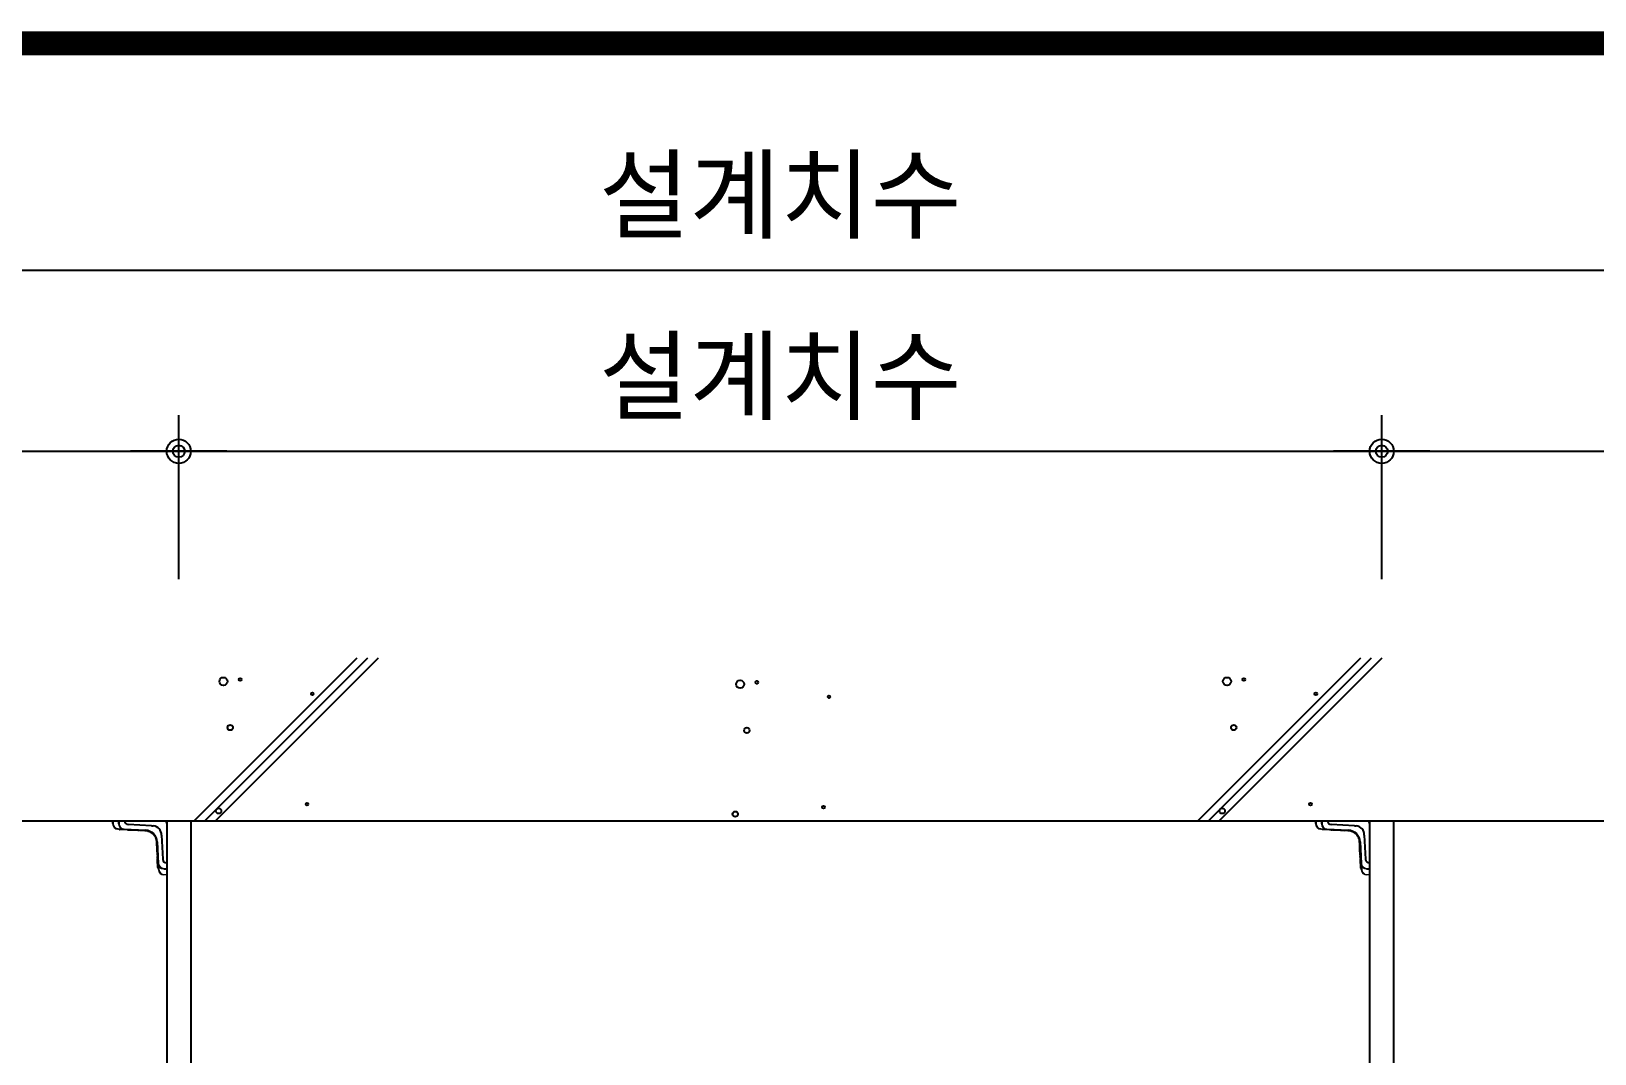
# Model space of a CAD drawing. Extents: x -256 to 8104, y -176 to 5714.
# Drawn here: x 3159 to 3809, y 3604 to 4029 of the extents above; entities that cross this region are included whole.
import ezdxf

# ---------------------------------------------------------------- set-up
doc = ezdxf.new("R2010")
doc.units = 0
doc.header["$LTSCALE"] = 30
doc.layers.get('0').update_dxf_attribs({"linetype": 'CONTINUOUS'})
doc.layers.get('DEFPOINTS').update_dxf_attribs({"linetype": 'CONTINUOUS'})
for name, color, linetype in [('0_toilet', 6, 'CONTINUOUS'), ('DIM', 7, 'CONTINUOUS'), ('경첩', 4, 'CONTINUOUS'), ('해치', 8, 'CONTINUOUS')]:
    doc.layers.add(name, color=color, linetype=linetype)
doc.styles.add('돋움', font='malgun.ttf')
doc.dimstyles.new('10', dxfattribs={"dimscale": 10, "dimtxt": 3, "dimasz": 1, "dimexe": 1.5, "dimexo": 2, "dimgap": 1, "dimtad": 1, "dimdec": 0, "dimlunit": 6, "dimtxsty": '돋움', "dimblk": 'DIMDOT', "dimcen": -1, "dimdle": 1.5, "dimclrt": 3, "dimazin": 3, "dimtfac": 1, "dimtdec": 0, "dimtix": 1, "dimtmove": 2, "dimatfit": 3, "dimldrblk": 'DIMDOT', "dimarcsym": 0})

# ---------------------------------------------------------------- blocks, each defined once
blk = doc.blocks.new('DIMDOT')
at = {"linetype": 'Continuous'}
blk.add_line((-2, 0), (2, 0), dxfattribs=at)
for radius in [0.5, 0.25]:
    blk.add_circle((0, 0), radius, dxfattribs=at)
blk = doc.blocks.new('*D265')
at = {"layer": 'DEFPOINTS', "color": 0}
for p in [(112617.54, -1322.15), (112117.54, -1395.27), (112617.54, -1395.27)]:
    blk.add_point(p, dxfattribs=at)
at = {"layer": 'DIM', "color": 0, "lineweight": -2, "ltscale": 10}
for p, q in [((112117.54, -1375.27), (112117.54, -1307.15)), ((112617.54, -1375.27), (112617.54, -1307.15)), ((112127.54, -1322.15), (112607.54, -1322.15))]:
    blk.add_line(p, q, dxfattribs=at)
at = {"layer": 'DIM', "color": 0, "lineweight": -2, "xscale": 10, "yscale": 10, "zscale": 10, "rotation": 180}
blk.add_blockref('DIMDOT', (112117.54, -1322.15), dxfattribs=at)
at = {"layer": 'DIM', "color": 0, "lineweight": -2, "xscale": 10, "yscale": 10, "zscale": 10}
blk.add_blockref('DIMDOT', (112617.54, -1322.15), dxfattribs=at)
at = {"layer": 'DIM', "color": 3, "insert": (112367.54, -1292.49), "char_height": 30, "attachment_point": 5, "style": '돋움'}
blk.add_mtext('설계치수', dxfattribs=at)
blk = doc.blocks.new('*D266')
at = {"layer": 'DEFPOINTS', "color": 0}
for p in [(112617.54, -1246.81), (111117.54, -1395.27), (112617.54, -1395.27)]:
    blk.add_point(p, dxfattribs=at)
at = {"layer": 'DIM', "color": 0, "lineweight": -2, "ltscale": 10}
for p, q in [((111117.54, -1375.27), (111117.54, -1231.81)), ((112617.54, -1375.27), (112617.54, -1231.81)), ((111127.54, -1246.81), (112607.54, -1246.81))]:
    blk.add_line(p, q, dxfattribs=at)
at = {"layer": 'DIM', "color": 0, "lineweight": -2, "xscale": 10, "yscale": 10, "zscale": 10, "rotation": 180}
blk.add_blockref('DIMDOT', (111117.54, -1246.81), dxfattribs=at)
at = {"layer": 'DIM', "color": 0, "lineweight": -2, "xscale": 10, "yscale": 10, "zscale": 10}
blk.add_blockref('DIMDOT', (112617.54, -1246.81), dxfattribs=at)
at = {"layer": 'DIM', "color": 3, "insert": (111867.54, -1217.16), "char_height": 30, "attachment_point": 5, "style": '돋움'}
blk.add_mtext('설계치수', dxfattribs=at)
blk = doc.blocks.new('*D267')
at = {"layer": 'DEFPOINTS', "color": 0}
for p in [(112117.54, -1322.15), (111617.54, -1395.27), (112117.54, -1395.27)]:
    blk.add_point(p, dxfattribs=at)
at = {"layer": 'DIM', "color": 0, "lineweight": -2, "ltscale": 10}
for p, q in [((111617.54, -1375.27), (111617.54, -1307.15)), ((112117.54, -1375.27), (112117.54, -1307.15)), ((111627.54, -1322.15), (112107.54, -1322.15))]:
    blk.add_line(p, q, dxfattribs=at)
at = {"layer": 'DIM', "color": 0, "lineweight": -2, "xscale": 10, "yscale": 10, "zscale": 10, "rotation": 180}
blk.add_blockref('DIMDOT', (111617.54, -1322.15), dxfattribs=at)
at = {"layer": 'DIM', "color": 0, "lineweight": -2, "xscale": 10, "yscale": 10, "zscale": 10}
blk.add_blockref('DIMDOT', (112117.54, -1322.15), dxfattribs=at)
at = {"layer": 'DIM', "color": 3, "insert": (111867.54, -1292.49), "char_height": 30, "attachment_point": 5, "style": '돋움'}
blk.add_mtext('설계치수', dxfattribs=at)
blk = doc.blocks.new('*D268')
at = {"layer": 'DEFPOINTS', "color": 0}
for p in [(111617.54, -1322.15), (111117.54, -1395.27), (111617.54, -1395.27)]:
    blk.add_point(p, dxfattribs=at)
at = {"layer": 'DIM', "color": 0, "lineweight": -2, "ltscale": 10}
for p, q in [((111117.54, -1375.27), (111117.54, -1307.15)), ((111617.54, -1375.27), (111617.54, -1307.15)), ((111127.54, -1322.15), (111607.54, -1322.15))]:
    blk.add_line(p, q, dxfattribs=at)
at = {"layer": 'DIM', "color": 0, "lineweight": -2, "xscale": 10, "yscale": 10, "zscale": 10, "rotation": 180}
blk.add_blockref('DIMDOT', (111117.54, -1322.15), dxfattribs=at)
at = {"layer": 'DIM', "color": 0, "lineweight": -2, "xscale": 10, "yscale": 10, "zscale": 10}
blk.add_blockref('DIMDOT', (111617.54, -1322.15), dxfattribs=at)
at = {"layer": 'DIM', "color": 3, "insert": (111367.54, -1292.49), "char_height": 30, "attachment_point": 5, "style": '돋움'}
blk.add_mtext('설계치수', dxfattribs=at)
blk = doc.blocks.new('STS_10', base_point=(108397.31, -5176.77))
blk.add_line((111117.54, -1475.71), (112617.54, -1475.71))
at = {"color": 4}
for p, q in [((111606.27, -1477.8), (111596.55, -1477.21)), ((111606.27, -1477.8), (111606.94, -1477.8)), ((112106.22, -1477.8), (112096.5, -1477.21)), ((112106.22, -1477.8), (112106.89, -1477.8)), ((111610.35, -1481.66), (111610.86, -1491.69)), ((112110.3, -1481.66), (112110.81, -1491.69))]:
    blk.add_line(p, q, dxfattribs=at)
at = {"color": 8, "const_width": 10}
blk.add_lwpolyline([(110881.47, -1152.61), (114229.29, -1152.61)], dxfattribs=at)
at = {"color": 4}
for centre, radius, start, end in [((111596.64, -1475.6), 1.61, 184.02269, 266.84997), ((111606.7, -1481.45), 3.66, 356.64811, 86.2207), ((112096.59, -1475.6), 1.61, 184.02269, 266.84997), ((112106.65, -1481.45), 3.66, 356.64811, 86.2207), ((111612.5, -1491.51), 1.65, 186.1664, 269.59836), ((112112.45, -1491.51), 1.65, 186.1664, 269.59836)]:
    blk.add_arc(centre, radius, start, end, dxfattribs=at)
at = {"layer": '0_toilet'}
for p, q in [((111612.54, -1475.71), (111612.54, -2200.71)), ((111622.54, -1475.71), (111622.54, -2200.71)), ((112112.49, -1475.71), (112112.49, -2200.71)), ((112122.59, -2200.72), (112122.59, -1475.72))]:
    blk.add_line(p, q, dxfattribs=at)
at = {"layer": '경첩', "color": 4, "linetype": 'Continuous', "lineweight": 15}
for p, q in [((111590.04, -1476.85), (111590.04, -1475.71)), ((111590.04, -1475.71), (111590.29, -1475.71)), ((111590.29, -1476.85), (111590.04, -1476.85)), ((111590.29, -1475.71), (111590.29, -1476.85)), ((111590.29, -1475.71), (111592.44, -1475.71)), ((111594.78, -1479.32), (111592.28, -1479.2)), ((111592.29, -1478.95), (111593.74, -1479.02)), ((111592.44, -1475.71), (111592.44, -1476.96)), ((111592.44, -1476.96), (111592.54, -1476.96)), ((111592.54, -1476.97), (111592.54, -1475.71)), ((111592.54, -1475.71), (111592.79, -1475.71)), ((111592.54, -1476.97), (111592.79, -1476.97)), ((111592.77, -1479.39), (111592.94, -1479.23)), ((111592.77, -1479.39), (111592.86, -1479.48)), ((111592.79, -1475.71), (111592.79, -1476.97)), ((111611.04, -1475.71), (111592.79, -1475.71)), ((111596.07, -1479.63), (111592.86, -1479.48)), ((111603.75, -1479.74), (111594.78, -1479.32)), ((111594.79, -1479.07), (111603.76, -1479.49)), ((111596.07, -1479.63), (111596.31, -1479.39)), ((111596.75, -1479.66), (111596.99, -1479.42)), ((111597.09, -1479.68), (111597.32, -1479.44)), ((111597.76, -1479.71), (111598, -1479.47)), ((111600.46, -1479.84), (111597.76, -1479.71)), ((111600.46, -1479.84), (111600.7, -1479.6)), ((111601.14, -1479.87), (111601.38, -1479.63)), ((111601.47, -1479.89), (111601.71, -1479.65)), ((111602.15, -1479.92), (111602.39, -1479.68)), ((111603.5, -1479.98), (111602.15, -1479.92)), ((111603.5, -1479.98), (111603.74, -1479.74)), ((111603.74, -1479.99), (111603.5, -1479.98)), ((111604.75, -1480.15), (111604.95, -1479.95)), ((111605.28, -1480.33), (111605.47, -1480.13)), ((111605.52, -1480.43), (111605.71, -1480.24)), ((111605.99, -1480.68), (111606.17, -1480.5)), ((111606.2, -1480.82), (111606.38, -1480.64)), ((111612.54, -1495.46), (111612.54, -1477.21)), ((112089.99, -1476.85), (112089.99, -1475.71)), ((112089.99, -1475.71), (112090.24, -1475.71)), ((112090.24, -1476.85), (112089.99, -1476.85)), ((112090.24, -1475.71), (112090.24, -1476.85)), ((112090.24, -1475.71), (112092.39, -1475.71)), ((112094.73, -1479.32), (112092.23, -1479.2)), ((112092.24, -1478.95), (112093.69, -1479.02)), ((112092.39, -1475.71), (112092.39, -1476.96)), ((112092.39, -1476.96), (112092.49, -1476.96)), ((112092.49, -1476.97), (112092.49, -1475.71)), ((112092.49, -1475.71), (112092.74, -1475.71)), ((112092.49, -1476.97), (112092.74, -1476.97)), ((112092.72, -1479.39), (112092.89, -1479.23)), ((112092.72, -1479.39), (112092.81, -1479.48)), ((112092.74, -1475.71), (112092.74, -1476.97)), ((112110.99, -1475.71), (112092.74, -1475.71)), ((112096.02, -1479.63), (112092.81, -1479.48)), ((112103.7, -1479.74), (112094.73, -1479.32)), ((112094.74, -1479.07), (112103.71, -1479.49)), ((112096.02, -1479.63), (112096.26, -1479.39)), ((112096.7, -1479.66), (112096.94, -1479.42)), ((112097.04, -1479.68), (112097.27, -1479.44)), ((112097.71, -1479.71), (112097.95, -1479.47)), ((112100.41, -1479.84), (112097.71, -1479.71)), ((112100.41, -1479.84), (112100.65, -1479.6)), ((112101.09, -1479.87), (112101.33, -1479.63)), ((112101.42, -1479.89), (112101.66, -1479.65)), ((112102.1, -1479.92), (112102.34, -1479.68)), ((112103.45, -1479.98), (112102.1, -1479.92)), ((112103.45, -1479.98), (112103.69, -1479.74)), ((112103.69, -1479.99), (112103.45, -1479.98)), ((112104.7, -1480.15), (112104.9, -1479.95)), ((112105.23, -1480.33), (112105.42, -1480.13)), ((112105.47, -1480.43), (112105.66, -1480.24)), ((112105.94, -1480.68), (112106.12, -1480.5)), ((112106.15, -1480.82), (112106.33, -1480.64)), ((112112.49, -1495.46), (112112.49, -1477.21)), ((111607.29, -1481.85), (111607.47, -1481.67)), ((111607.44, -1482.05), (111607.62, -1481.87)), ((111607.7, -1482.49), (111607.89, -1482.31)), ((111607.82, -1482.73), (111608.01, -1482.54)), ((111607.99, -1483.13), (111608.18, -1482.94)), ((111608.34, -1483.45), (111608.14, -1483.65)), ((111608.14, -1483.66), (111608.35, -1483.45)), ((111608.21, -1484.03), (111608.43, -1483.81)), ((111608.24, -1484.25), (111608.47, -1484.02)), ((111608.29, -1485.16), (111608.26, -1484.51)), ((111608.29, -1485.16), (111608.53, -1484.92)), ((111608.3, -1485.26), (111608.29, -1485.16)), ((111608.3, -1485.26), (111608.54, -1485.02)), ((111608.31, -1485.6), (111608.3, -1485.26)), ((111608.31, -1485.6), (111608.55, -1485.36)), ((111608.32, -1485.7), (111608.31, -1485.6)), ((111608.32, -1485.7), (111608.56, -1485.46)), ((111608.36, -1486.62), (111608.32, -1485.7)), ((111608.36, -1486.62), (111608.6, -1486.38)), ((111608.37, -1486.86), (111608.61, -1486.62)), ((111608.39, -1487.28), (111608.37, -1486.86)), ((111608.39, -1487.28), (111608.63, -1487.04)), ((111608.39, -1487.29), (111608.63, -1487.05)), ((111608.53, -1490.16), (111608.39, -1487.29)), ((111608.93, -1493.47), (111608.51, -1484.5)), ((111608.76, -1484.49), (111609.18, -1493.46)), ((112107.24, -1481.85), (112107.42, -1481.67)), ((112107.39, -1482.05), (112107.57, -1481.87)), ((112107.65, -1482.49), (112107.84, -1482.31)), ((112107.77, -1482.73), (112107.96, -1482.54)), ((112107.94, -1483.13), (112108.13, -1482.94)), ((112108.29, -1483.45), (112108.09, -1483.65)), ((112108.09, -1483.66), (112108.3, -1483.45)), ((112108.16, -1484.03), (112108.38, -1483.81)), ((112108.19, -1484.25), (112108.42, -1484.02)), ((112108.24, -1485.16), (112108.21, -1484.51)), ((112108.24, -1485.16), (112108.48, -1484.92)), ((112108.25, -1485.26), (112108.24, -1485.16)), ((112108.25, -1485.26), (112108.49, -1485.02)), ((112108.26, -1485.6), (112108.25, -1485.26)), ((112108.26, -1485.6), (112108.5, -1485.36)), ((112108.27, -1485.7), (112108.26, -1485.6)), ((112108.27, -1485.7), (112108.51, -1485.46)), ((112108.31, -1486.62), (112108.27, -1485.7)), ((112108.31, -1486.62), (112108.55, -1486.38)), ((112108.32, -1486.86), (112108.56, -1486.62)), ((112108.34, -1487.28), (112108.32, -1486.86)), ((112108.34, -1487.28), (112108.58, -1487.04)), ((112108.34, -1487.29), (112108.58, -1487.05)), ((112108.48, -1490.16), (112108.34, -1487.29)), ((112108.88, -1493.47), (112108.46, -1484.5)), ((112108.71, -1484.49), (112109.13, -1493.46)), ((111608.53, -1490.16), (111608.77, -1489.92)), ((111608.54, -1490.49), (111608.78, -1490.25)), ((111608.58, -1491.17), (111608.54, -1490.49)), ((111608.58, -1491.17), (111608.81, -1490.93)), ((111608.59, -1491.51), (111608.83, -1491.27)), ((111608.62, -1492.18), (111608.86, -1491.94)), ((111608.75, -1494.88), (111608.62, -1492.18)), ((111609.05, -1495.97), (111608.93, -1493.47)), ((111609.23, -1494.52), (111609.3, -1495.96)), ((112108.48, -1490.16), (112108.72, -1489.92)), ((112108.49, -1490.49), (112108.73, -1490.25)), ((112108.53, -1491.17), (112108.49, -1490.49)), ((112108.53, -1491.17), (112108.76, -1490.93)), ((112108.54, -1491.51), (112108.78, -1491.27)), ((112108.57, -1492.18), (112108.81, -1491.94)), ((112108.7, -1494.88), (112108.57, -1492.18)), ((112109, -1495.97), (112108.88, -1493.47)), ((112109.18, -1494.52), (112109.25, -1495.96)), ((111608.75, -1494.88), (111608.99, -1494.64)), ((111608.86, -1495.48), (111609.02, -1495.32)), ((111611.28, -1495.46), (111612.54, -1495.46)), ((111611.28, -1495.71), (111611.28, -1495.46)), ((111612.54, -1495.71), (111611.28, -1495.71)), ((111611.29, -1495.71), (111611.29, -1495.81)), ((111611.29, -1495.81), (111612.54, -1495.81)), ((111611.4, -1497.96), (111612.54, -1497.96)), ((111611.4, -1497.96), (111611.4, -1498.21)), ((111612.54, -1498.21), (111611.4, -1498.21)), ((111612.54, -1495.46), (111612.54, -1495.71)), ((111612.54, -1495.81), (111612.54, -1497.96)), ((111612.54, -1497.96), (111612.54, -1498.21)), ((112108.7, -1494.88), (112108.94, -1494.64)), ((112108.81, -1495.48), (112108.97, -1495.32)), ((112111.23, -1495.46), (112112.49, -1495.46)), ((112111.23, -1495.71), (112111.23, -1495.46)), ((112112.49, -1495.71), (112111.23, -1495.71)), ((112111.24, -1495.71), (112111.24, -1495.81)), ((112111.24, -1495.81), (112112.49, -1495.81)), ((112111.35, -1497.96), (112112.49, -1497.96)), ((112111.35, -1497.96), (112111.35, -1498.21)), ((112112.49, -1498.21), (112111.35, -1498.21)), ((112112.49, -1495.46), (112112.49, -1495.71)), ((112112.49, -1495.81), (112112.49, -1497.96)), ((112112.49, -1497.96), (112112.49, -1498.21))]:
    blk.add_line(p, q, dxfattribs=at)
at = {"layer": '경첩', "color": 4, "linetype": 'Continuous', "lineweight": 15, "flags": 128}
for points in [[(111592.29, -1478.95), (111592.29, -1479), (111592.29, -1479.05), (111592.28, -1479.09), (111592.28, -1479.13), (111592.28, -1479.16), (111592.28, -1479.18), (111592.28, -1479.2), (111592.28, -1479.2)], [(111594.78, -1479.32), (111594.78, -1479.31), (111594.78, -1479.3), (111594.78, -1479.28), (111594.78, -1479.25), (111594.78, -1479.21), (111594.79, -1479.17), (111594.79, -1479.12), (111594.79, -1479.07)], [(111596.75, -1479.66), (111596.73, -1479.66), (111596.7, -1479.66), (111596.63, -1479.66), (111596.55, -1479.65), (111596.45, -1479.65), (111596.33, -1479.64), (111596.2, -1479.64), (111596.07, -1479.63)], [(111597.76, -1479.71), (111597.64, -1479.7), (111597.53, -1479.7), (111597.42, -1479.69), (111597.33, -1479.69), (111597.24, -1479.69), (111597.18, -1479.68), (111597.13, -1479.68), (111597.1, -1479.68), (111597.09, -1479.68)], [(111601.14, -1479.87), (111601.12, -1479.87), (111601.09, -1479.87), (111601.02, -1479.86), (111600.94, -1479.86), (111600.84, -1479.86), (111600.72, -1479.85), (111600.59, -1479.84), (111600.46, -1479.84)], [(111602.15, -1479.92), (111602.02, -1479.91), (111601.89, -1479.91), (111601.77, -1479.9), (111601.67, -1479.89), (111601.59, -1479.89), (111601.53, -1479.89), (111601.49, -1479.89), (111601.47, -1479.89)], [(111603.75, -1479.74), (111603.75, -1479.74), (111603.75, -1479.72), (111603.75, -1479.7), (111603.76, -1479.67), (111603.76, -1479.63), (111603.76, -1479.59), (111603.76, -1479.54), (111603.76, -1479.49)], [(112092.24, -1478.95), (112092.24, -1479), (112092.24, -1479.05), (112092.23, -1479.09), (112092.23, -1479.13), (112092.23, -1479.16), (112092.23, -1479.18), (112092.23, -1479.2), (112092.23, -1479.2)], [(112094.73, -1479.32), (112094.73, -1479.31), (112094.73, -1479.3), (112094.73, -1479.28), (112094.73, -1479.25), (112094.73, -1479.21), (112094.74, -1479.17), (112094.74, -1479.12), (112094.74, -1479.07)], [(112096.7, -1479.66), (112096.68, -1479.66), (112096.65, -1479.66), (112096.58, -1479.66), (112096.5, -1479.65), (112096.4, -1479.65), (112096.28, -1479.64), (112096.15, -1479.64), (112096.02, -1479.63)], [(112097.71, -1479.71), (112097.59, -1479.7), (112097.48, -1479.7), (112097.37, -1479.69), (112097.28, -1479.69), (112097.19, -1479.69), (112097.13, -1479.68), (112097.08, -1479.68), (112097.05, -1479.68), (112097.04, -1479.68)], [(112101.09, -1479.87), (112101.07, -1479.87), (112101.04, -1479.87), (112100.97, -1479.86), (112100.89, -1479.86), (112100.79, -1479.86), (112100.67, -1479.85), (112100.54, -1479.84), (112100.41, -1479.84)], [(112102.1, -1479.92), (112101.97, -1479.91), (112101.84, -1479.91), (112101.72, -1479.9), (112101.62, -1479.89), (112101.54, -1479.89), (112101.48, -1479.89), (112101.44, -1479.89), (112101.42, -1479.89)], [(112103.7, -1479.74), (112103.7, -1479.74), (112103.7, -1479.72), (112103.7, -1479.7), (112103.71, -1479.67), (112103.71, -1479.63), (112103.71, -1479.59), (112103.71, -1479.54), (112103.71, -1479.49)], [(111608.14, -1483.66), (111608.14, -1483.65), (111608.14, -1483.65)], [(111608.24, -1484.25), (111608.22, -1484.08), (111608.21, -1484.03)], [(111608.37, -1486.86), (111608.37, -1486.78), (111608.37, -1486.7), (111608.36, -1486.62)], [(111608.39, -1487.29), (111608.39, -1487.29), (111608.39, -1487.28)], [(111608.51, -1484.5), (111608.52, -1484.5), (111608.53, -1484.5), (111608.55, -1484.5), (111608.59, -1484.5), (111608.62, -1484.5), (111608.67, -1484.49), (111608.71, -1484.49), (111608.76, -1484.49)], [(112108.09, -1483.66), (112108.09, -1483.65), (112108.09, -1483.65)], [(112108.19, -1484.25), (112108.17, -1484.08), (112108.16, -1484.03)], [(112108.32, -1486.86), (112108.32, -1486.78), (112108.32, -1486.7), (112108.31, -1486.62)], [(112108.34, -1487.29), (112108.34, -1487.29), (112108.34, -1487.28)], [(112108.46, -1484.5), (112108.47, -1484.5), (112108.48, -1484.5), (112108.5, -1484.5), (112108.54, -1484.5), (112108.57, -1484.5), (112108.62, -1484.49), (112108.66, -1484.49), (112108.71, -1484.49)], [(111608.62, -1492.18), (111608.62, -1492.05), (111608.61, -1491.92), (111608.61, -1491.81), (111608.6, -1491.7), (111608.6, -1491.62), (111608.59, -1491.56), (111608.59, -1491.52), (111608.59, -1491.51)], [(111608.93, -1493.47), (111608.94, -1493.47), (111608.95, -1493.47), (111608.98, -1493.47), (111609.01, -1493.47), (111609.05, -1493.47), (111609.09, -1493.47), (111609.14, -1493.47), (111609.18, -1493.46)], [(112108.57, -1492.18), (112108.57, -1492.05), (112108.56, -1491.92), (112108.56, -1491.81), (112108.55, -1491.7), (112108.55, -1491.62), (112108.54, -1491.56), (112108.54, -1491.52), (112108.54, -1491.51)], [(112108.88, -1493.47), (112108.89, -1493.47), (112108.9, -1493.47), (112108.93, -1493.47), (112108.96, -1493.47), (112109, -1493.47), (112109.04, -1493.47), (112109.09, -1493.47), (112109.13, -1493.46)], [(111608.77, -1495.39), (111608.77, -1495.29), (111608.76, -1495.16), (111608.76, -1495.03), (111608.75, -1494.88)], [(111608.77, -1495.39), (111608.79, -1495.41), (111608.81, -1495.43), (111608.83, -1495.45), (111608.84, -1495.46), (111608.85, -1495.47), (111608.86, -1495.47), (111608.86, -1495.48), (111608.86, -1495.48)], [(111609.3, -1495.96), (111609.25, -1495.97), (111609.21, -1495.97), (111609.16, -1495.97), (111609.13, -1495.97), (111609.09, -1495.97), (111609.07, -1495.97), (111609.06, -1495.97), (111609.05, -1495.97)], [(112108.72, -1495.39), (112108.72, -1495.29), (112108.71, -1495.16), (112108.71, -1495.03), (112108.7, -1494.88)], [(112108.72, -1495.39), (112108.74, -1495.41), (112108.76, -1495.43), (112108.78, -1495.45), (112108.79, -1495.46), (112108.8, -1495.47), (112108.81, -1495.47), (112108.81, -1495.48), (112108.81, -1495.48)], [(112109.25, -1495.96), (112109.2, -1495.97), (112109.16, -1495.97), (112109.11, -1495.97), (112109.08, -1495.97), (112109.04, -1495.97), (112109.02, -1495.97), (112109.01, -1495.97), (112109, -1495.97)]]:
    blk.add_lwpolyline(points, dxfattribs=at)
at = {"layer": '경첩', "color": 4, "linetype": 'Continuous', "lineweight": 15}
for centre, radius, start, end in [((111592.39, -1476.85), 2.35, 180, 267.30166), ((111592.39, -1476.85), 2.1, 180, 267.30166), ((111594.89, -1476.97), 2.35, 180, 267.30166), ((111594.89, -1476.97), 2.1, 180, 267.30166), ((111603.52, -1484.74), 4.75, 75, 87.30166), ((111603.52, -1484.74), 5, 2.69834, 87.30166), ((111603.52, -1484.74), 5.25, 2.69834, 87.30166), ((111603.52, -1484.74), 4.75, 68.24939, 75.00018), ((111603.52, -1484.74), 4.75, 58.70023, 65.00519), ((111603.52, -1484.73), 4.75, 55.61419, 58.70089), ((111603.52, -1484.74), 4.75, 37.43916, 55.61511), ((111611.04, -1477.21), 1.5, 0, 90), ((112092.34, -1476.85), 2.35, 180, 267.30166), ((112092.34, -1476.85), 2.1, 180, 267.30166), ((112094.84, -1476.97), 2.35, 180, 267.30166), ((112094.84, -1476.97), 2.1, 180, 267.30166), ((112103.47, -1484.74), 4.75, 75, 87.30166), ((112103.47, -1484.74), 5, 2.69834, 87.30166), ((112103.47, -1484.74), 5.25, 2.69834, 87.30166), ((112103.47, -1484.74), 4.75, 68.24939, 75.00018), ((112103.47, -1484.74), 4.75, 58.70023, 65.00519), ((112103.47, -1484.73), 4.75, 55.61419, 58.70089), ((112103.47, -1484.74), 4.75, 37.43916, 55.61511), ((112110.99, -1477.21), 1.5, 0, 90), ((111603.52, -1484.74), 4.75, 34.38551, 37.43877), ((111603.52, -1484.74), 4.75, 28.17355, 34.38489), ((111603.52, -1484.74), 4.75, 19.76602, 24.99481), ((111603.52, -1484.74), 4.75, 13.24314, 19.76602), ((111603.52, -1484.74), 4.75, 8.6056, 13.16233), ((111603.52, -1484.74), 4.75, 2.69834, 5.90882), ((112103.47, -1484.74), 4.75, 34.38551, 37.43877), ((112103.47, -1484.74), 4.75, 28.17355, 34.38489), ((112103.47, -1484.74), 4.75, 19.76602, 24.99481), ((112103.47, -1484.74), 4.75, 13.24314, 19.76602), ((112103.47, -1484.74), 4.75, 8.6056, 13.16233), ((112103.47, -1484.74), 4.75, 2.69834, 5.90882), ((111611.28, -1493.36), 2.35, 182.69834, 270), ((111611.28, -1493.36), 2.1, 182.69834, 270), ((112111.23, -1493.36), 2.35, 182.69834, 270), ((112111.23, -1493.36), 2.1, 182.69834, 270), ((111611.4, -1495.86), 2.35, 182.69834, 270), ((111611.4, -1495.86), 2.1, 182.69834, 270), ((112111.35, -1495.86), 2.35, 182.69834, 270), ((112111.35, -1495.86), 2.1, 182.69834, 270)]:
    blk.add_arc(centre, radius, start, end, dxfattribs=at)
at = {"layer": '해치'}
for p, q in [((111624, -1475.71), (111691.73, -1407.98)), ((111632.82, -1475.71), (111700.56, -1407.98)), ((112041.12, -1475.71), (112108.86, -1407.98)), ((112049.94, -1475.71), (112117.68, -1407.98))]:
    blk.add_line(p, q, dxfattribs=at)
at = {"layer": '해치', "color": 2}
for p, q in [((111628.41, -1475.71), (111696.15, -1407.98)), ((112045.53, -1475.71), (112113.27, -1407.98))]:
    blk.add_line(p, q, dxfattribs=at)
at = {"layer": '해치'}
for centre, radius in [((111636.11, -1417.76), 1.68), ((111643.06, -1416.98), 0.56), ((112053.24, -1417.76), 1.68), ((112060.18, -1416.98), 0.56), ((111673.06, -1422.94), 0.56), ((111850.85, -1418.94), 1.68), ((111857.8, -1418.15), 0.56), ((112090.18, -1422.94), 0.56), ((111887.8, -1424.12), 0.56), ((111638.91, -1436.93), 1.12), ((112056.03, -1436.93), 1.12), ((111853.65, -1438.11), 1.12), ((111670.82, -1468.81), 0.559), ((112087.94, -1468.81), 0.559), ((111634.1, -1471.6), 1.12), ((111848.84, -1472.92), 1.12), ((111885.56, -1469.99), 0.559), ((112051.23, -1471.6), 1.12)]:
    blk.add_circle(centre, radius, dxfattribs=at)
at = {"layer": 'DIM', "ltscale": 10}
for base, p1, p2, picture, middle in [((112617.54, -1246.81), (111117.54, -1395.27), (112617.54, -1395.27), '*D266', (111867.54, -1217.16)), ((111617.54, -1322.15), (111117.54, -1395.27), (111617.54, -1395.27), '*D268', (111367.54, -1292.49)), ((112117.54, -1322.15), (111617.54, -1395.27), (112117.54, -1395.27), '*D267', (111867.54, -1292.49)), ((112617.54, -1322.15), (112117.54, -1395.27), (112617.54, -1395.27), '*D265', (112367.54, -1292.49))]:
    dim = blk.add_linear_dim(base=base, p1=p1, p2=p2, text='설계치수', dimstyle='10', override={"dimtxsty": '돋움'}, dxfattribs=at)
    dim.commit()
    dim.dimension.update_dxf_attribs({"geometry": picture, "text_midpoint": middle})

msp = doc.modelspace()

# ---------------------------------------------------------------- block references
msp.add_blockref('STS_10', (0, 0))

doc.saveas('drawing.dxf')
